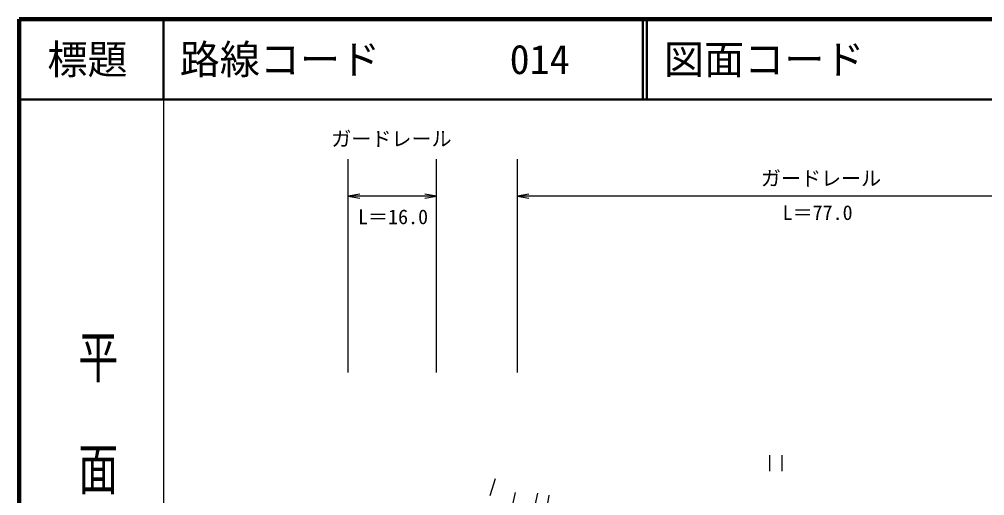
# Model space of a CAD drawing. Units: millimetres, scale not verified. Extents: x 40000 to 680000, y 20000 to 380000.
# Drawn here: x 40000 to 160376, y 320572 to 380000 of the extents above; entities that cross this region are included whole.
import ezdxf
from ezdxf.enums import TextEntityAlignment as Align

# ---------------------------------------------------------------- set-up
doc = ezdxf.new("R2010")
doc.units = ezdxf.units.MM
doc.header["$LTSCALE"] = 1000
for name, color, linetype, lineweight in [('M-BGD', 7, 'Continuous', 25), ('M-STR-STR3', 7, 'Continuous', 25), ('M-TTL', 2, 'Continuous', 140), ('M-TTL-BAND', 7, 'Continuous', 25), ('M-TTL-LINE', 7, 'Continuous', 50)]:
    doc.layers.add(name, color=color, linetype=linetype, lineweight=lineweight)
doc.layers.add('M-TTL-TXT', color=7, linetype='Continuous')
doc.styles.add('@ＭＳ ゴシック', font='')
doc.styles.add('ＭＳ ゴシック', font='')
doc.styles.get('@ＭＳ ゴシック').set_extended_font_data('@MS Gothic')
doc.styles.get('ＭＳ ゴシック').set_extended_font_data('MS Gothic')

# ---------------------------------------------------------------- blocks, each defined once
blk = doc.blocks.new('open_arrow')
at = {"color": 0, "linetype": 'Continuous', "lineweight": -2}
blk.add_lwpolyline([(7.5, 1.25), (0, 0), (7.5, -1.25)], dxfattribs=at)

msp = doc.modelspace()

# ---------------------------------------------------------------- linework, layer by layer
at = {"layer": 'M-BGD'}
for p, q in [((133577, 323632), (133577, 325632)), ((135077, 325632), (135077, 323632)), ((99319, 322665), (98691, 320573)), ((96614, 297994), (101888, 320952)), ((101601, 307211), (104666, 320874)), ((103595, 305660), (106069, 320652))]:
    msp.add_line(p, q, dxfattribs=at)
at = {"layer": 'M-STR-STR3'}
for p, q in [((81014, 335949), (81014, 362551)), ((92017, 335949), (92017, 362551)), ((102101, 335949), (102101, 362551)), ((92017, 357948), (81014, 357948)), ((174086, 357948), (102101, 357948))]:
    msp.add_line(p, q, dxfattribs=at)
at = {"layer": 'M-TTL'}
for p, q in [((40000, 380000), (40000, 20000)), ((680000, 380000), (40000, 380000))]:
    msp.add_line(p, q, dxfattribs=at)
at = {"layer": 'M-TTL-BAND'}
msp.add_line((58000, 370000), (58000, 20000), dxfattribs=at)
at = {"layer": 'M-TTL-LINE'}
for p, q in [((58000, 380000), (58000, 370000)), ((117750, 380000), (117750, 370000)), ((118250, 380000), (118250, 370000)), ((40000, 370000), (680000, 370000))]:
    msp.add_line(p, q, dxfattribs=at)

# ---------------------------------------------------------------- block references
at = {"layer": 'M-STR-STR3', "xscale": 193, "yscale": 193}
for p in [(81014, 357948), (102101, 357948)]:
    msp.add_blockref('open_arrow', p, dxfattribs=at)
at = {"layer": 'M-STR-STR3', "xscale": 193, "yscale": 193, "rotation": 180}
msp.add_blockref('open_arrow', (92017, 357948), dxfattribs=at)

# ---------------------------------------------------------------- texts
at = {"layer": 'M-STR-STR3', "style": 'ＭＳ ゴシック'}
for s, p in [('ガードレール', (78901, 365096)), ('ガードレール', (132464, 360162)), ('L＝77.0', (135171, 355885)), ('L＝16.0', (82235, 355360))]:
    msp.add_text(s, height=1833, dxfattribs=at).set_placement(p, align=Align.MIDDLE_LEFT)
at = {"layer": 'M-TTL-BAND', "style": '@ＭＳ ゴシック', "width": 1.4}
msp.add_text('平  面  図', height=3666, rotation=270, dxfattribs=at).set_placement((49777, 306475), align=Align.MIDDLE_RIGHT)
at = {"layer": 'M-TTL-TXT', "style": 'ＭＳ ゴシック'}
msp.add_text('標題', height=3666, dxfattribs=at).set_placement((48500, 375000), align=Align.MIDDLE_CENTER)
for s, p in [('路線コード', (60000, 375000)), ('014', (101142, 375000)), ('図面コード', (120380, 375000))]:
    msp.add_text(s, height=3666, dxfattribs=at).set_placement(p, align=Align.MIDDLE_LEFT)

doc.saveas('drawing.dxf')
